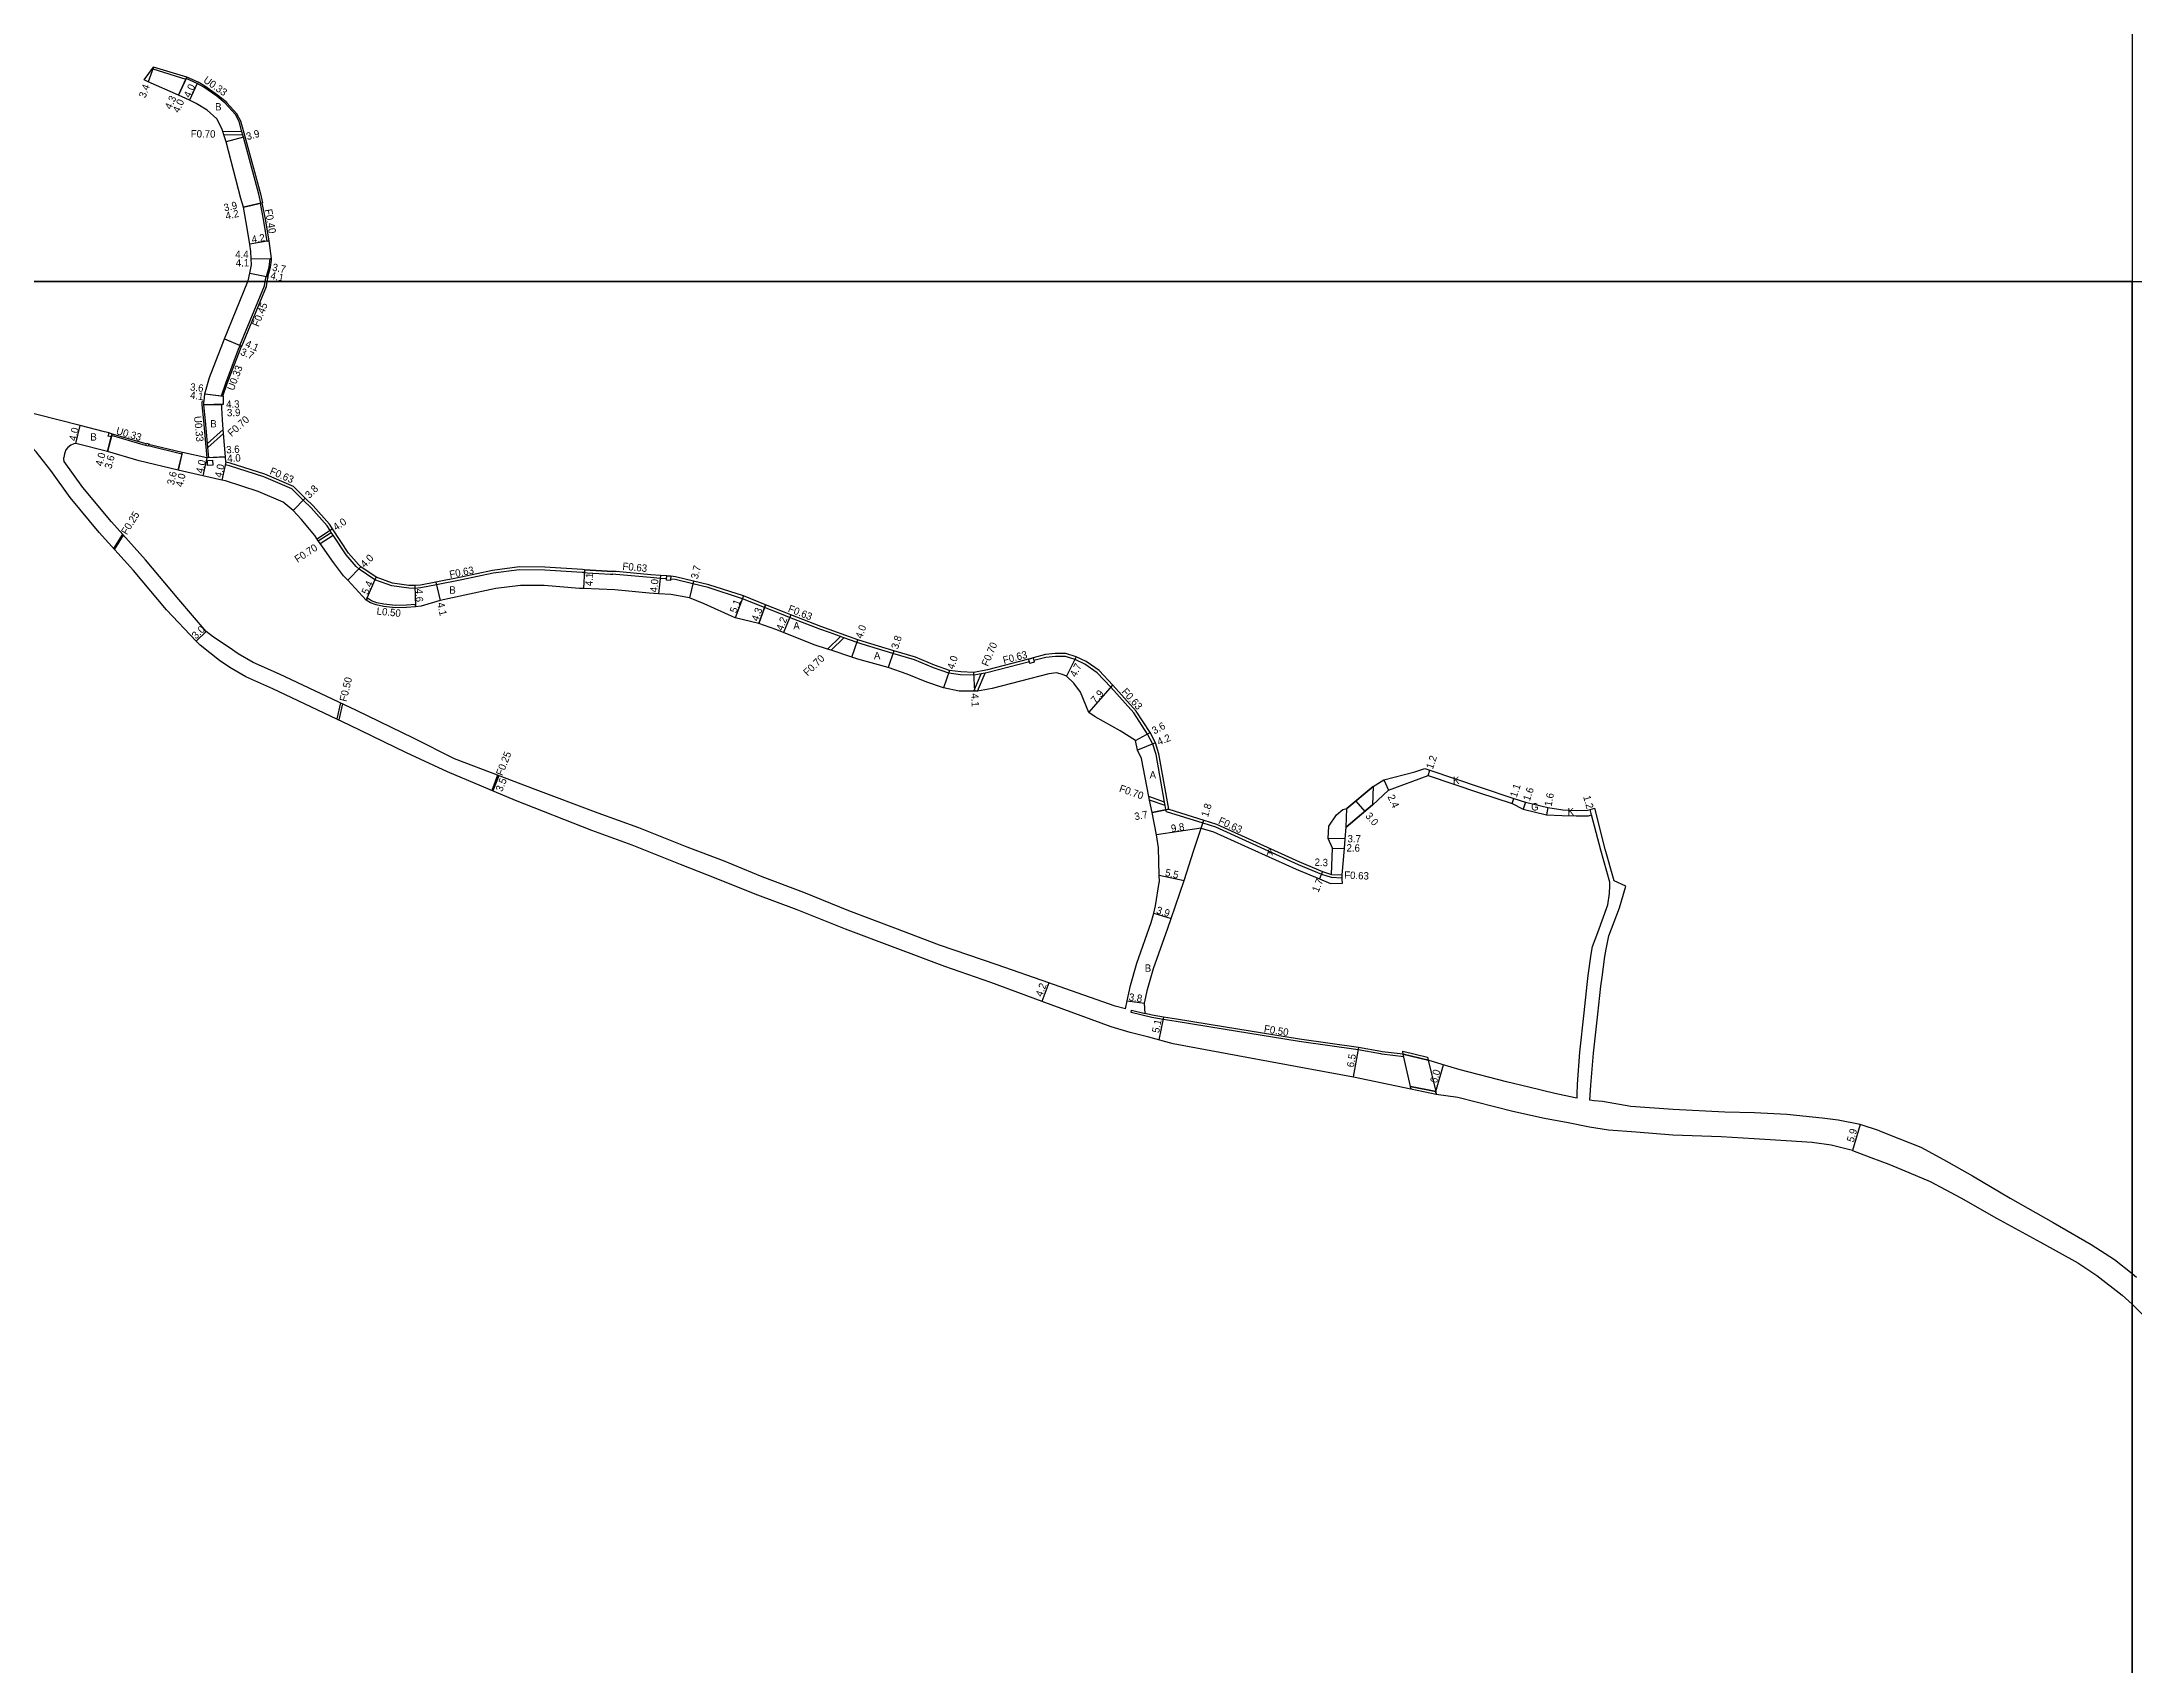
# Model space of a CAD drawing. Header units: metres. Extents: x -19200 to -16000, y -103800 to -102000.
# Drawn here: x -18053.3 to -17599.6, y -102900 to -102548 of the extents above; entities that cross this region are included whole.
import ezdxf

# ---------------------------------------------------------------- set-up
doc = ezdxf.new("R2010")
doc.units = ezdxf.units.M
doc.header["$LTSCALE"] = 2.5
for name, color, linetype in [('側溝・桝', 7, 'Continuous'), ('図郭', 7, 'Continuous'), ('幅員', 7, 'Continuous'), ('舗装', 7, 'Continuous'), ('道路', 7, 'Continuous')]:
    doc.layers.add(name, color=color, linetype=linetype)
doc.styles.get("Standard").update_dxf_attribs({"font": ''})
doc.styles.get('Standard').set_extended_font_data('@MS PGothic')

msp = doc.modelspace()

# ---------------------------------------------------------------- linework, layer by layer
at = {"layer": '側溝・桝'}
for points in [[(-18029.05, -102553.48), (-18029.2, -102553.91)], [(-18029.2, -102553.91), (-18022.04, -102556.09)], [(-18021.98, -102555.95), (-18022.04, -102556.09)], [(-18013.31, -102561.05), (-18015.17, -102559.57), (-18017.97, -102557.6), (-18019.42, -102556.76), (-18021.83, -102555.65), (-18021.85, -102555.68)], [(-18013.31, -102561.05), (-18013.15, -102561.23), (-18011.03, -102563.61), (-18010.97, -102563.72), (-18010.19, -102565.17), (-18009.26, -102568.57), (-18005.89, -102580.97), (-18005.46, -102582.95)], [(-18009.89, -102567.52), (-18014.02, -102567.49)], [(-18009.7, -102568.23), (-18013.81, -102568.19)], [(-18005.88, -102583.04), (-18005.78, -102583.02)], [(-18004.4, -102591.22), (-18005.21, -102586.55), (-18005.88, -102583.04)], [(-18005.49, -102582.96), (-18005.46, -102582.95)], [(-18004.4, -102591.22), (-18004.01, -102591.15)], [(-18004.25, -102598.95), (-18003.68, -102596.91), (-18003.47, -102595.34), (-18003.46, -102595.01)], [(-18010.32, -102613.83), (-18005.03, -102600.91), (-18004.85, -102600)], [(-18004.85, -102600), (-18004.62, -102598.88), (-18004.62, -102598.88)], [(-18004.62, -102598.88), (-18004.57, -102598.88)], [(-18014.03, -102624.84), (-18013.1, -102622.13), (-18010.31, -102614.81), (-18009.96, -102613.98)], [(-18010.32, -102613.83), (-18010.27, -102613.85)], [(-18018.51, -102626.75), (-18018.49, -102626.2), (-18018.45, -102625.88)], [(-18018.45, -102625.88), (-18018.12, -102625.92)], [(-18017.41, -102638.2), (-18018.13, -102630.23), (-18018.51, -102626.75)], [(-18030.64, -102635.2), (-18031.2, -102635.07), (-18038.06, -102633.07)], [(-18017.36, -102635.1), (-18013.95, -102632.06)], [(-18017.28, -102635.97), (-18013.88, -102632.93)], [(-18022.84, -102637.1), (-18030.15, -102635.32)], [(-18013.39, -102639.13), (-18013.53, -102639.74)], [(-17935.61, -102663.11), (-17936.11, -102663.08), (-17944.23, -102662.56), (-17949.69, -102662.5), (-17955.43, -102663.24), (-17962.22, -102664.7), (-17967.7, -102665.77), (-17971.08, -102666.44), (-17972.4, -102666.54), (-17973.73, -102666.51), (-17977.42, -102666.01), (-17981.04, -102664.69), (-17984.5, -102662.37), (-17985.11, -102661.79), (-17987.29, -102659.25), (-17990.13, -102654.98), (-17990.51, -102654.39), (-17990.78, -102653.99), (-17991.44, -102652.99), (-17994.91, -102649.05), (-17996.6, -102647.39), (-17999.06, -102644.97), (-18005.15, -102642.33), (-18012.59, -102639.96), (-18013.53, -102639.74)], [(-17993.33, -102656.23), (-17990.51, -102654.39)], [(-17992.93, -102656.8), (-17990.13, -102654.98)], [(-17935.61, -102663.11), (-17935.06, -102663.14), (-17929.98, -102663.44), (-17929.49, -102663.47)], [(-17917.83, -102664.46), (-17919.19, -102664.36), (-17921.29, -102664.2), (-17928.79, -102663.51), (-17929.49, -102663.47)], [(-17915.96, -102664.63), (-17916.93, -102664.52)], [(-17882.5, -102676.11), (-17884.57, -102675.39), (-17891.12, -102672.81), (-17892.87, -102672.12), (-17896.57, -102670.66), (-17901.35, -102668.77), (-17908.81, -102666.37), (-17912.1, -102665.57), (-17915.96, -102664.63)], [(-17972.24, -102670.51), (-17972.29, -102670.01), (-17974.24, -102670.2), (-17976.58, -102670.22), (-17979.12, -102669.96), (-17980.62, -102669.65), (-17981.77, -102669.21), (-17982.63, -102668.67), (-17982.95, -102669.06)], [(-17882.88, -102679.7), (-17880.07, -102676.98)], [(-17839.13, -102682.46), (-17848.06, -102684.78), (-17848.73, -102684.91), (-17849.56, -102685.07), (-17851.14, -102685.38), (-17854.07, -102685.27), (-17856.57, -102684.94), (-17859.94, -102683.75), (-17864.05, -102682), (-17868.74, -102680.67), (-17875.41, -102678.62), (-17876.5, -102678.25), (-17879.34, -102677.24), (-17880.07, -102676.98), (-17882.5, -102676.11)], [(-17882.13, -102679.95), (-17879.34, -102677.24)], [(-17850.36, -102688.78), (-17848.73, -102684.91)], [(-17809.45, -102714.91), (-17809.67, -102713.64), (-17809.81, -102712.85), (-17811.66, -102702.52), (-17812.39, -102700.3), (-17813.48, -102698.11), (-17816.49, -102693.53), (-17821.5, -102687.94), (-17824.45, -102684.83), (-17827.1, -102682.96), (-17829.19, -102681.94), (-17831.31, -102681.29), (-17833.47, -102681.28), (-17835.53, -102681.52), (-17838.17, -102682.2)], [(-17851.15, -102688.84), (-17849.56, -102685.07)], [(-17809.81, -102712.85), (-17813.2, -102711.67)], [(-17809.67, -102713.64), (-17813.05, -102712.47)], [(-17809.45, -102714.91), (-17801.52, -102717.4)], [(-17801.52, -102717.4), (-17798.8, -102718.23), (-17780.83, -102726.42), (-17775.75, -102728.51), (-17773.72, -102729.17)], [(-17773.72, -102729.17), (-17771.3, -102729.27)], [(-17773.61, -102728.54), (-17771.31, -102728.64)], [(-17762.97, -102767.46), (-17767.83, -102766.57), (-17780.62, -102764.78), (-17797.08, -102762.08), (-17807.33, -102760.44), (-17810.14, -102759.98), (-17812.57, -102759.57), (-17817.08, -102758.51), (-17816.97, -102758)], [(-17757.96, -102768.07), (-17762.67, -102767.49), (-17762.94, -102767.46)]]:
    msp.add_lwpolyline(points, dxfattribs=at)
for points in [[(-18038.72, -102632.82), (-18038.05, -102633), (-18038.06, -102633.07), (-18038.15, -102633.39), (-18038.23, -102633.68), (-18038.9, -102633.5)], [(-18030.6, -102635.06), (-18030.12, -102635.19), (-18030.15, -102635.32), (-18030.24, -102635.64), (-18030.24, -102635.67), (-18030.73, -102635.54), (-18030.72, -102635.52), (-18030.64, -102635.2)], [(-18017.39, -102638.8), (-18016.3, -102638.74), (-18016.24, -102639.84), (-18017.34, -102639.9)], [(-17917.78, -102663.83), (-17916.88, -102663.89), (-17916.93, -102664.52), (-17916.95, -102664.79), (-17917.85, -102664.73), (-17917.83, -102664.46)], [(-17839.29, -102681.85), (-17838.32, -102681.59), (-17838.17, -102682.2), (-17838.07, -102682.56), (-17839.04, -102682.81), (-17839.13, -102682.46)]]:
    msp.add_lwpolyline(points, close=True, dxfattribs=at)
at = {"layer": '側溝・桝', "ltscale": 0.5, "flags": 128}
for points in [[(-18035.8, -102654.76), (-18037.72, -102657.86)], [(-18035.62, -102654.97), (-18037.55, -102658.05)], [(-17988.51, -102691.37), (-17989.34, -102694.84)], [(-17988.07, -102691.58), (-17988.89, -102695.06)], [(-17954.48, -102707.05), (-17955.72, -102710.33)], [(-17954.22, -102707.15), (-17955.51, -102710.42)]]:
    msp.add_lwpolyline(points, dxfattribs=at)
at = {"layer": '側溝・桝', "flags": 128}
msp.add_lwpolyline([(-17816.97, -102758), (-17814.03, -102758.72)], dxfattribs=at)
at = {"layer": '図郭'}
for points in [[(-18400, -102000), (-17600, -102000), (-17600, -102600), (-18400, -102600)], [(-18400, -102600), (-17600, -102600), (-17600, -103200), (-18400, -103200)], [(-17600, -102600), (-16800, -102600), (-16800, -103200), (-17600, -103200)]]:
    msp.add_lwpolyline(points, close=True, dxfattribs=at)
at = {"layer": '幅員'}
for points in [[(-18029.05, -102553.48), (-18030.2, -102556.68)], [(-18021.85, -102555.68), (-18023.68, -102559.57)], [(-18023.68, -102559.57), (-18021.98, -102555.95)], [(-18019.57, -102557.06), (-18021.24, -102560.69)], [(-18009.58, -102568.66), (-18013.34, -102569.69)], [(-18009.59, -102583.86), (-18005.49, -102582.96)], [(-18005.78, -102583.02), (-18009.59, -102583.86)], [(-18004.01, -102591.15), (-18008.15, -102591.87)], [(-18008.2, -102598.15), (-18004.57, -102598.88)], [(-18008.2, -102598.15), (-18004.18, -102598.96)], [(-18007.86, -102595.06), (-18003.46, -102595.01)], [(-18007.86, -102595.06), (-18003.76, -102595.01)], [(-18013.69, -102612.45), (-18009.9, -102614)], [(-18013.69, -102612.45), (-18010.27, -102613.85)], [(-18017.94, -102624.38), (-18014.36, -102624.8)], [(-18017.94, -102624.38), (-18013.87, -102624.86)], [(-18013.88, -102626.62), (-18018.18, -102626.74)], [(-18018.18, -102626.74), (-18014.28, -102626.63)], [(-18045.91, -102635.11), (-18044.98, -102631.22)], [(-18038.05, -102633), (-18039.07, -102636.87)], [(-18039.07, -102636.87), (-18038.15, -102633.39)], [(-18023.76, -102640.92), (-18022.82, -102637.03)], [(-18022.91, -102637.42), (-18023.76, -102640.92)], [(-18017.48, -102638.2), (-18018.36, -102642.1)], [(-18013.48, -102638), (-18017.48, -102638.2)], [(-18017.08, -102638.18), (-18013.48, -102638)], [(-18013.39, -102639.13), (-18014.28, -102643.03)], [(-17996.16, -102646.94), (-17998.82, -102649.65)], [(-17990.25, -102653.65), (-17993.58, -102655.86)], [(-17986.91, -102664.73), (-17984.1, -102661.88)], [(-17982.95, -102669.06), (-17980.75, -102664.12)], [(-17972.41, -102665.91), (-17972.24, -102670.51)], [(-17967.82, -102665.16), (-17966.91, -102669.15)], [(-17935.58, -102662.48), (-17935.82, -102666.57)], [(-17919.14, -102663.73), (-17919.56, -102667.71)], [(-17911.95, -102664.96), (-17912.84, -102668.55)], [(-17901.13, -102668.17), (-17902.93, -102672.95)], [(-17896.34, -102670.07), (-17897.81, -102674.11)], [(-17890.88, -102672.23), (-17892.42, -102676.13)], [(-17877.61, -102681.44), (-17876.3, -102677.66)], [(-17868.56, -102680.06), (-17869.72, -102683.68)], [(-17856.42, -102684.33), (-17857.72, -102688.11)], [(-17850.99, -102688.85), (-17851.19, -102684.75)], [(-17828.96, -102681.35), (-17831.05, -102685.56)], [(-17826.26, -102693.44), (-17821.03, -102687.51)], [(-17816.1, -102699.5), (-17812.94, -102697.79)], [(-17811.8, -102700.05), (-17815.69, -102701.63)], [(-17752.67, -102707.09), (-17752.29, -102705.96)], [(-17762.28, -102708.07), (-17761.28, -102710.25)], [(-17734.44, -102713.16), (-17734.1, -102712.11)], [(-17808.89, -102714.42), (-17812.53, -102715.09)], [(-17768.32, -102712.65), (-17766.42, -102714.9)], [(-17731.56, -102712.88), (-17732.07, -102714.39)], [(-17726.69, -102714.05), (-17726.98, -102715.63)], [(-17717.2, -102715.64), (-17717.53, -102714.49)], [(-17801.86, -102718.52), (-17811.55, -102719.99)], [(-17801.86, -102718.52), (-17801.33, -102716.8)], [(-17770.63, -102720.81), (-17774.33, -102720.75)], [(-17773.43, -102722.88), (-17770.83, -102722.92)], [(-17810.97, -102728.69), (-17805.6, -102729.9)], [(-17775.53, -102727.91), (-17776.18, -102729.49)], [(-17773.61, -102728.54), (-17771.31, -102728.64)], [(-17812.11, -102736.97), (-17808.37, -102738.09)], [(-17834.94, -102752.09), (-17836.42, -102756.07)], [(-17817.96, -102755.95), (-17814.19, -102756.44)], [(-17810.05, -102759.48), (-17811.06, -102764.43)]]:
    msp.add_lwpolyline(points, dxfattribs=at)
at = {"layer": '幅員', "flags": 128}
for points in [[(-18017.66, -102675.88), (-18019.83, -102677.95)], [(-17955.51, -102710.42), (-17954.22, -102707.15)], [(-17767.75, -102766.07), (-17768.9, -102772.47)], [(-17751.01, -102775.63), (-17749.32, -102769.87)], [(-17658.95, -102782.77), (-17660.64, -102788.43)]]:
    msp.add_lwpolyline(points, dxfattribs=at)
at = {"layer": '舗装'}
for points in [[(-18019.57, -102557.06), (-18021.24, -102560.69)], [(-17935.58, -102662.48), (-17929.46, -102662.84)], [(-17897.81, -102674.11), (-17896.34, -102670.07)], [(-17752.67, -102707.09), (-17752.29, -102705.96)], [(-17812.53, -102715.09), (-17808.89, -102714.42)], [(-17731.56, -102712.88), (-17732.07, -102714.39)], [(-17726.69, -102714.05), (-17726.98, -102715.63)]]:
    msp.add_lwpolyline(points, dxfattribs=at)
at = {"layer": '道路'}
for points in [[(-18031.12, -102556.26), (-18029.05, -102553.48)], [(-18008.6, -102600), (-18008.54, -102599.85), (-18008.2, -102598.15), (-18007.84, -102596.38), (-18007.86, -102595.06), (-18007.93, -102593.46), (-18008.15, -102591.87), (-18008.95, -102587.23), (-18009.59, -102583.86), (-18010.1, -102582.01), (-18013.34, -102569.69), (-18013.81, -102568.19), (-18014.02, -102567.49), (-18014.24, -102566.78), (-18015.36, -102564.69), (-18017.41, -102562.84), (-18019.82, -102561.36), (-18021.24, -102560.69), (-18023.68, -102559.57), (-18030.2, -102556.68), (-18031.12, -102556.26)], [(-18013.54, -102561.29), (-18015.37, -102559.83), (-18018.14, -102557.88), (-18019.57, -102557.06), (-18021.98, -102555.95), (-18021.85, -102555.68), (-18029.05, -102553.48)], [(-18005.49, -102582.96), (-18005.78, -102583.02), (-18006.22, -102581.05), (-18009.58, -102568.66), (-18009.7, -102568.23), (-18009.89, -102567.52), (-18010.5, -102565.29), (-18011.3, -102563.8), (-18013.54, -102561.29)], [(-18004.01, -102591.15), (-18004.81, -102586.48), (-18005.49, -102582.96)], [(-18004.18, -102598.96), (-18004.25, -102598.95), (-18004.57, -102598.88), (-18004, -102596.85), (-18003.76, -102595.01), (-18003.46, -102595.01), (-18004.01, -102591.15)], [(-18026.27, -102671.16), (-18033.42, -102662.65), (-18040.82, -102654.4), (-18047.14, -102646.8), (-18051.37, -102640.99), (-18054.52, -102636.89), (-18060.64, -102630.24), (-18068.6, -102621.99), (-18075.08, -102615.34), (-18081.4, -102608.67), (-18086.83, -102602.88), (-18088.67, -102600.84), (-18089.43, -102600)], [(-18018.18, -102626.74), (-18018.16, -102626.22), (-18018.12, -102625.92), (-18017.94, -102624.38), (-18016.92, -102620.84), (-18014.05, -102613.33), (-18013.69, -102612.45), (-18008.6, -102600)], [(-18009.9, -102614), (-18004.6, -102601.04), (-18004.39, -102600)], [(-18004.39, -102600), (-18004.18, -102598.97), (-18004.18, -102598.96)], [(-18014.26, -102627.41), (-18014.28, -102626.63), (-18013.88, -102626.62), (-18013.87, -102624.86), (-18014.03, -102624.84), (-18014.36, -102624.8), (-18013.41, -102622.02), (-18010.61, -102614.69), (-18010.27, -102613.85)], [(-18010.27, -102613.85), (-18009.96, -102613.98), (-18009.9, -102614)], [(-18038.72, -102632.82), (-18039.67, -102632.57), (-18044.98, -102631.22), (-18049.83, -102629.99), (-18058.04, -102627.9)], [(-18017.08, -102638.18), (-18017.28, -102635.97), (-18017.28, -102635.89), (-18017.36, -102635.1), (-18017.8, -102630.2), (-18018.18, -102626.74)], [(-18013.39, -102639.13), (-18013.48, -102638), (-18013.88, -102632.93), (-18013.89, -102632.85), (-18013.95, -102632.06), (-18014.12, -102629.98), (-18014.26, -102627.41)], [(-18038.72, -102632.82), (-18038.05, -102633)], [(-18038.15, -102633.39), (-18038.06, -102633.07), (-18038.05, -102633)], [(-18030.72, -102635.52), (-18031.28, -102635.39), (-18038.15, -102633.39)], [(-17993.58, -102655.86), (-17994.12, -102655.05), (-17997.04, -102651.54), (-17998.82, -102649.65), (-18000.97, -102647.81), (-18006.34, -102645.49), (-18013.48, -102643.21), (-18014.28, -102643.03), (-18018.36, -102642.1), (-18023.76, -102640.92), (-18032.21, -102638.86), (-18039.07, -102636.87), (-18045.91, -102635.11), (-18046.36, -102635.19), (-18046.99, -102635.51), (-18047.64, -102635.97), (-18048.05, -102636.46), (-18048.39, -102637.36), (-18048.54, -102638.17)], [(-18048.46, -102639.04), (-18048.54, -102638.54), (-18048.54, -102638.17)], [(-18023.59, -102668.91), (-18030.78, -102660.35), (-18038.17, -102652.12), (-18044.38, -102644.65), (-18048.46, -102639.04)], [(-18030.72, -102635.52), (-18030.64, -102635.2), (-18030.6, -102635.06), (-18030.12, -102635.19), (-18030.15, -102635.32), (-18030.24, -102635.64)], [(-18022.91, -102637.42), (-18030.24, -102635.64)], [(-18022.91, -102637.42), (-18022.84, -102637.1), (-18022.82, -102637.03)], [(-18017.48, -102638.2), (-18022.82, -102637.03)], [(-18017.08, -102638.18), (-18017.41, -102638.2), (-18017.48, -102638.2)], [(-17929.46, -102662.84), (-17935.58, -102662.48), (-17936.07, -102662.45), (-17944.21, -102661.93), (-17949.72, -102661.87), (-17955.54, -102662.62), (-17962.34, -102664.08), (-17967.82, -102665.16), (-17971.15, -102665.81), (-17972.41, -102665.91), (-17973.7, -102665.88), (-17977.27, -102665.4), (-17980.75, -102664.12), (-17984.1, -102661.88), (-17984.65, -102661.35), (-17986.79, -102658.87), (-17990.25, -102653.65), (-17990.94, -102652.61), (-17994.45, -102648.62), (-17996.16, -102646.94), (-17998.7, -102644.44), (-18004.93, -102641.74), (-18012.43, -102639.35), (-18013.39, -102639.13)], [(-17990.07, -102660.94), (-17992.93, -102656.8), (-17993.33, -102656.23), (-17993.58, -102655.86)], [(-17961.53, -102668), (-17966.91, -102669.15), (-17971.02, -102670.39), (-17972.24, -102670.51), (-17974.21, -102670.7), (-17976.6, -102670.72), (-17979.2, -102670.46), (-17980.77, -102670.13), (-17982, -102669.66), (-17982.95, -102669.06), (-17986.91, -102664.73), (-17987.85, -102663.79), (-17990.07, -102660.94)], [(-17916.91, -102667.86), (-17919.56, -102667.71), (-17921.57, -102667.56), (-17929.04, -102666.87), (-17935.82, -102666.57), (-17936.66, -102666.52), (-17944.35, -102665.93), (-17949.49, -102665.87), (-17954.86, -102666.56), (-17961.53, -102668)], [(-17915.85, -102664), (-17916.88, -102663.89), (-17917.78, -102663.83), (-17919.14, -102663.73), (-17921.24, -102663.57), (-17928.74, -102662.88), (-17929.46, -102662.84)], [(-17808.89, -102714.42), (-17811.05, -102702.37), (-17811.8, -102700.05), (-17812.94, -102697.79), (-17815.99, -102693.15), (-17821.03, -102687.51), (-17824.03, -102684.35), (-17826.78, -102682.41), (-17828.96, -102681.35), (-17831.21, -102680.66), (-17833.51, -102680.65), (-17835.65, -102680.9), (-17838.32, -102681.59), (-17839.29, -102681.85), (-17848.2, -102684.16), (-17851.19, -102684.75), (-17854.01, -102684.64), (-17856.42, -102684.33), (-17859.71, -102683.16), (-17863.84, -102681.41), (-17868.56, -102680.06), (-17875.21, -102678.02), (-17876.3, -102677.66), (-17884.35, -102674.8), (-17890.88, -102672.23), (-17892.64, -102671.54), (-17896.34, -102670.07), (-17901.13, -102668.17), (-17908.64, -102665.76), (-17911.95, -102664.96), (-17915.85, -102664)], [(-17965.3, -102706.28), (-17974.22, -102702.16), (-17986.55, -102696.16), (-18003.21, -102688.3), (-18009.08, -102685.71), (-18012.54, -102683.68), (-18014.77, -102682.19), (-18018.98, -102678.85), (-18019.83, -102677.95), (-18026.27, -102671.16)], [(-17963.78, -102703.51), (-17972.72, -102699), (-17985.03, -102693.01), (-18001.76, -102685.12), (-18007.49, -102682.59), (-18010.69, -102680.71), (-18012.7, -102679.36), (-18016.03, -102677.1), (-18017.66, -102675.88), (-18023.59, -102668.91)], [(-17812.53, -102715.09), (-17813.05, -102712.47), (-17813.2, -102711.67), (-17814.82, -102703.42), (-17815.69, -102701.63), (-17816.1, -102699.5), (-17819.42, -102697.41), (-17824.83, -102694.4), (-17826.26, -102693.44), (-17828.05, -102689.01), (-17829.52, -102687.08), (-17831.05, -102685.56), (-17831.95, -102685.18), (-17833.28, -102684.85), (-17834.88, -102685.04), (-17847.23, -102688.25), (-17850.36, -102688.78), (-17850.78, -102688.85), (-17850.99, -102688.85), (-17851.15, -102688.84), (-17854.39, -102688.82), (-17857.72, -102688.11), (-17861.34, -102686.85), (-17865.6, -102685.11), (-17869.72, -102683.68), (-17876.31, -102681.87), (-17877.61, -102681.44), (-17882.13, -102679.95), (-17882.88, -102679.7), (-17885.81, -102678.74), (-17892.42, -102676.13), (-17894.09, -102675.48), (-17897.81, -102674.11), (-17902.93, -102672.95), (-17909.63, -102669.85), (-17912.84, -102668.55), (-17916.91, -102667.86)], [(-17879.02, -102740.43), (-17879.73, -102740.16), (-17889.5, -102736.21), (-17898.59, -102732.8), (-17907.02, -102729.45), (-17914.76, -102726.39), (-17925.25, -102722.2), (-17934.01, -102719.01), (-17950.58, -102712.51), (-17965.3, -102706.28)], [(-17953.92, -102707.27), (-17963.78, -102703.51)], [(-17818.27, -102757.69), (-17820.53, -102757.09), (-17832.67, -102752.88), (-17834.94, -102752.09), (-17846.15, -102748.18), (-17858.65, -102743.88), (-17868.33, -102740.23), (-17878.26, -102736.44), (-17888.05, -102732.49), (-17897.11, -102729.08), (-17905.46, -102725.63), (-17913.33, -102722.65), (-17923.83, -102718.46), (-17932.63, -102715.26), (-17946.87, -102709.94), (-17953.92, -102707.27)], [(-17764.72, -102713.5), (-17761.28, -102710.25), (-17752.67, -102707.09), (-17741.72, -102710.76), (-17734.44, -102713.16), (-17732.07, -102714.39), (-17726.98, -102715.63), (-17723.59, -102715.78), (-17720.57, -102715.87), (-17717.87, -102715.82), (-17717.2, -102715.64)], [(-17764.58, -102709.47), (-17762.28, -102708.07), (-17755.53, -102706.3), (-17753.4, -102705.6), (-17752.29, -102705.96), (-17741.36, -102709.62), (-17734.1, -102712.11), (-17731.56, -102712.88), (-17726.69, -102714.05), (-17723.47, -102714.58), (-17720.57, -102714.67), (-17718.12, -102714.59), (-17717.53, -102714.49), (-17716.53, -102714.21)], [(-17770.27, -102714.29), (-17764.57, -102709.49)], [(-17764.58, -102709.47), (-17764.57, -102709.49)], [(-17810.96, -102730.27), (-17810.93, -102730.11), (-17810.97, -102728.69), (-17811.13, -102722.8), (-17811.55, -102719.99), (-17812.53, -102715.09)], [(-17808.89, -102714.42), (-17801.33, -102716.8)], [(-17774.33, -102720.75), (-17774.16, -102718.11), (-17772.5, -102715.64), (-17771.15, -102714.44), (-17770.28, -102714.27)], [(-17770.43, -102718.28), (-17764.73, -102713.49)], [(-17770.28, -102714.27), (-17770.27, -102714.29)], [(-17764.73, -102713.49), (-17764.72, -102713.5)], [(-17717.61, -102777.5), (-17717.52, -102776.39), (-17717.34, -102774.23), (-17716.8, -102767.34), (-17715.85, -102758.88), (-17715.21, -102752.78), (-17714.95, -102750.85), (-17714.37, -102746.37), (-17714.03, -102744.73), (-17713.45, -102741.87), (-17711.15, -102735.81), (-17709.82, -102731.13), (-17712.3, -102729.96), (-17714.28, -102723.04), (-17716.53, -102714.21)], [(-17715.84, -102741.13), (-17713.67, -102735.18), (-17713.35, -102732.72), (-17713.26, -102731.01), (-17713.25, -102730.25), (-17715.24, -102723.3), (-17717.2, -102715.64)], [(-17814.03, -102758.72), (-17814.19, -102756.44), (-17813.52, -102753.5), (-17812.18, -102748.97), (-17809.09, -102740.21), (-17808.37, -102738.09), (-17805.6, -102729.9), (-17803.47, -102723.31), (-17801.86, -102718.52)], [(-17801.86, -102718.52), (-17799.22, -102719.33), (-17781.28, -102727.39), (-17776.18, -102729.49), (-17773.84, -102730.51), (-17771.26, -102730.42)], [(-17801.33, -102716.8), (-17798.58, -102717.64), (-17780.57, -102725.84), (-17775.53, -102727.91), (-17773.61, -102728.54)], [(-17773.61, -102728.54), (-17773.43, -102722.88), (-17774.33, -102720.75)], [(-17771.26, -102730.42), (-17771.28, -102729.65), (-17771.3, -102729.27), (-17771.3, -102729.02), (-17771.31, -102728.64), (-17770.83, -102722.92), (-17770.63, -102720.81), (-17770.41, -102718.3)], [(-17770.43, -102718.28), (-17770.41, -102718.3)], [(-17818.27, -102757.69), (-17817.96, -102755.95), (-17817.23, -102752.64), (-17815.8, -102747.79), (-17812.69, -102739.01), (-17812.11, -102736.97), (-17811.79, -102735.33), (-17810.96, -102730.27)], [(-17821.43, -102761.58), (-17834.4, -102756.82), (-17847.51, -102751.95), (-17857.47, -102748.51), (-17879.02, -102740.43)], [(-17720.35, -102777.08), (-17720.31, -102776.21), (-17720.23, -102774.04), (-17719.79, -102767.08), (-17718.83, -102758.54), (-17718.18, -102752.42), (-17717.93, -102750.46), (-17717.32, -102745.85), (-17716.98, -102744.2), (-17715.84, -102741.13)], [(-17756.42, -102775.08), (-17768.82, -102772.48), (-17781.44, -102770.22), (-17797.82, -102767.15), (-17807.92, -102765.3), (-17813.26, -102763.82), (-17817.26, -102762.83), (-17821.43, -102761.58)], [(-17762.88, -102766.97), (-17767.75, -102766.07), (-17780.55, -102764.28), (-17797, -102761.59), (-17807.25, -102759.95), (-17810.05, -102759.48), (-17812.47, -102759.08), (-17814.03, -102758.72)], [(-17758.07, -102767.55), (-17762.61, -102767), (-17762.88, -102766.97)], [(-17752.67, -102768.81), (-17758.07, -102767.55)], [(-17735.67, -102773.54), (-17745.72, -102770.92), (-17749.64, -102769.77), (-17752.67, -102768.81)], [(-17751.01, -102775.63), (-17756.48, -102774.56), (-17756.42, -102775.08)], [(-17746.24, -102776.93), (-17750.92, -102776.24), (-17751.01, -102775.63)], [(-17720.35, -102777.08), (-17720.78, -102777.02), (-17725.19, -102776.05), (-17730.85, -102774.68), (-17735.67, -102773.54)], [(-17660.64, -102788.43), (-17665.29, -102787.27), (-17669.4, -102786.7), (-17675.03, -102786.3), (-17681.99, -102785.87), (-17689.11, -102785.47), (-17699.59, -102785.06), (-17707.57, -102784.45), (-17713.55, -102784.01), (-17717.65, -102783.32), (-17722.32, -102782.39), (-17727.45, -102781.47), (-17734.26, -102779.98), (-17746.24, -102776.93)], [(-17654.76, -102784.12), (-17658.95, -102782.77), (-17663.73, -102781.8), (-17667.24, -102781.42), (-17674.87, -102780.58), (-17681.9, -102780.23), (-17688.31, -102780.08), (-17699.53, -102779.51), (-17708.67, -102778.87), (-17714.84, -102777.79), (-17716.63, -102777.65), (-17717.61, -102777.5)], [(-17654.76, -102784.12), (-17650.57, -102785.81), (-17645.83, -102787.71), (-17640.88, -102790.38), (-17634.63, -102793.89), (-17626.46, -102798.74), (-17617.1, -102804.03), (-17608.89, -102808.78), (-17603.81, -102812.06), (-17600, -102815.09)], [(-17660.64, -102788.43), (-17656.62, -102789.93), (-17652.75, -102791.41), (-17648.38, -102793.16), (-17643.81, -102795.16), (-17637.15, -102798.71), (-17629.4, -102803.06), (-17619.89, -102808.3), (-17611.78, -102812.79), (-17607.65, -102815.49), (-17602.15, -102819.78)], [(-17600, -102815.09), (-17599.04, -102815.85)], [(-17602.15, -102819.78), (-17600, -102821.75)], [(-17600, -102821.75), (-17599.64, -102822.07), (-17596.51, -102825.18)]]:
    msp.add_lwpolyline(points, dxfattribs=at)
for points in [[(-17764.57, -102709.49), (-17764.73, -102713.49), (-17770.43, -102718.28), (-17770.27, -102714.29)], [(-17770.28, -102714.27), (-17764.58, -102709.47), (-17764.57, -102709.49), (-17770.27, -102714.29)], [(-17770.43, -102718.28), (-17764.73, -102713.49), (-17764.72, -102713.5), (-17770.41, -102718.3)]]:
    msp.add_lwpolyline(points, close=True, dxfattribs=at)
at = {"layer": '道路', "ltscale": 0.5, "flags": 128}
msp.add_lwpolyline([(-17758.07, -102767.55), (-17758.13, -102766.89), (-17752.78, -102768.17), (-17752.67, -102768.81), (-17758.07, -102767.55)], dxfattribs=at)
for points in [[(-17756.48, -102774.56), (-17758.07, -102767.55), (-17752.67, -102768.81), (-17751.01, -102775.63)], [(-17751.01, -102775.63), (-17750.92, -102776.24), (-17756.42, -102775.08), (-17756.48, -102774.56)]]:
    msp.add_lwpolyline(points, close=True, dxfattribs=at)

# ---------------------------------------------------------------- texts
at = {"layer": '側溝・桝'}
for s, rotation, p in [('U0.33', 324.8911, (-18018.39, -102556.66)), ('F0.70', 359.5075, (-18021, -102568.75)), ('F0.40', 279.7824, (-18004.94, -102584.41)), ('F0.45', 67.7536, (-18006.29, -102609.93)), ('U0.33', 69.1037, (-18011.69, -102623.78)), ('U0.33', 275.1843, (-18020.29, -102629.23)), ('F0.70', 41.8499, (-18012.14, -102633.73)), ('U0.33', 343.7892, (-18037.31, -102633.04)), ('F0.63', 336.6118, (-18004, -102641.67)), ('F0.25', 58.0555, (-18034.86, -102655.04)), ('F0.70', 33.0684, (-17997.83, -102661.03)), ('F0.63', 11.121, (-17964.74, -102664.32)), ('F0.63', 354.7057, (-17927.43, -102662.49)), ('L0.50', 354.1744, (-17980.74, -102672.2)), ('F0.63', 338.5091, (-17891.6, -102671.53)), ('F0.70', 67.0838, (-17848.12, -102683.56)), ('F0.63', 14.5859, (-17844.64, -102682.92)), ('F0.70', 44.2213, (-17887.23, -102685.63)), ('F0.50', 76.6084, (-17987.22, -102691.2)), ('F0.63', 311.8328, (-17819.23, -102689.03)), ('F0.25', 68.4534, (-17953.39, -102707.28)), ('F0.70', 340.7804, (-17819.78, -102710.56)), ('F0.63', 335.5118, (-17798.3, -102717.47)), ('F0.63', 357.5803, (-17770.89, -102729.46)), ('F0.50', 350.6998, (-17788.35, -102762.75))]:
    msp.add_text(s, height=1.6, rotation=rotation, dxfattribs=at).set_placement(p)
at = {"layer": '幅員'}
for s, rotation, p in [('3.4', 70.3499, (-18030.82, -102560.33)), ('4.0', 65.244, (-18021.17, -102560.29)), ('4.3', 64.8629, (-18025.29, -102562.81)), ('4.0', 64.8629, (-18023.57, -102563.56)), ('3.9', 15.2922, (-18008.72, -102569.35)), ('3.9', 12.4676, (-18013.64, -102584.8)), ('4.2', 12.4676, (-18013.28, -102586.58)), ('4.2', 9.7469, (-18007.67, -102591.68)), ('4.4', 0.721, (-18011.35, -102594.92)), ('4.1', 0.721, (-18011.22, -102596.76)), ('4.1', 348.606, (-18003.82, -102599.43)), ('3.7', 348.606, (-18003.42, -102597.61)), ('3.7', 337.7535, (-18010.36, -102615.84)), ('4.1', 337.7535, (-18009.32, -102614.09)), ('4.1', 353.2058, (-18021.21, -102625.38)), ('3.6', 353.2058, (-18021.21, -102623.6)), ('4.3', 1.5672, (-18013.31, -102627.41)), ('3.9', 1.5672, (-18013.12, -102629.24)), ('4.0', 76.6235, (-18045.91, -102634.7)), ('4.0', 75.143, (-18040.18, -102640.15)), ('3.6', 75.143, (-18038.21, -102640.73)), ('4.0', 77.216, (-18018.37, -102641.69)), ('3.6', 2.9635, (-18013.27, -102637.27)), ('4.0', 2.9635, (-18013.04, -102639.15)), ('3.6', 76.3534, (-18024.65, -102644.23)), ('4.0', 76.3534, (-18022.76, -102644.65)), ('4.0', 77.205, (-18014.29, -102642.62)), ('3.8', 45.5334, (-17995.24, -102647.14)), ('4.0', 33.6342, (-17989.48, -102654.09)), ('4.0', 45.3727, (-17983.25, -102662.16)), ('3.7', 76.1081, (-17911.04, -102664.61)), ('5.4', 65.9656, (-17982.59, -102668.01)), ('4.6', 272.1386, (-17972.29, -102666.61)), ('4.1', 86.6234, (-17933.89, -102666.08)), ('4.0', 84.0057, (-17919.86, -102667.48)), ('4.1', 282.8847, (-17967.59, -102669.77)), ('5.1', 69.4461, (-17902.69, -102672.02)), ('4.3', 70.0435, (-17897.98, -102673.8)), ('3.0', 43.5198, (-18019.86, -102677.63)), ('4.2', 68.5351, (-17892.64, -102675.83)), ('4.0', 70.8476, (-17875.41, -102677.54)), ('3.8', 72.1868, (-17867.65, -102679.83)), ('4.0', 70.9935, (-17855.53, -102684.21)), ('4.7', 63.5555, (-17829.03, -102685.9)), ('4.1', 272.8038, (-17851.77, -102689.33)), ('7.9', 48.5539, (-17824.78, -102691.61)), ('3.6', 28.3764, (-17812.03, -102698.21)), ('4.2', 22.0891, (-17811.04, -102700.61)), ('1.2', 71.3671, (-17751.64, -102705.85)), ('3.5', 68.4534, (-17953.47, -102710.74)), ('2.4', 294.5506, (-17761.51, -102711.68)), ('1.1', 71.8102, (-17733.46, -102711.98)), ('1.6', 71.2345, (-17730.62, -102712.75)), ('1.6', 79.5528, (-17725.89, -102713.9)), ('1.2', 286.0585, (-17719.06, -102711.69)), ('3.7', 10.3588, (-17816.21, -102716.81)), ('1.8', 72.9415, (-17800.41, -102716.23)), ('3.0', 310.0898, (-17766.37, -102715.93)), ('9.8', 8.665, (-17808.3, -102719.4)), ('3.7', 358.9585, (-17770.15, -102721.59)), ('2.3', 357.5802, (-17777.31, -102726.67)), ('2.6', 358.9545, (-17770.37, -102723.58)), ('5.5', 347.349, (-17809.82, -102728.85)), ('1.7', 67.6596, (-17776.45, -102732.57)), ('3.9', 343.2426, (-17811.74, -102736.97)), ('4.2', 69.5967, (-17836.37, -102755.21)), ('3.8', 352.5997, (-17817.65, -102755.89)), ('5.1', 78.5432, (-17811.02, -102763.01)), ('6.5', 79.8165, (-17768.79, -102770.48)), ('6.0', 73.6487, (-17750.77, -102773.92)), ('5.9', 73.392, (-17660.4, -102786.75))]:
    msp.add_text(s, height=1.6, rotation=rotation, dxfattribs=at).set_placement(p)
at = {"layer": '舗装'}
for s, p in [('B', (-18015.71, -102562.91)), ('B', (-18016.77, -102631.64)), ('B', (-18042.77, -102634.49)), ('B', (-17964.93, -102667.68)), ('A', (-17890.33, -102675.43)), ('A', (-17872.84, -102681.9)), ('A', (-17813.06, -102707.75)), ('K', (-17747.27, -102708.93)), ('G', (-17730.32, -102714.69)), ('K', (-17722.42, -102715.72)), ('A', (-17787.71, -102724.42)), ('B', (-17814.11, -102749.66))]:
    msp.add_text(s, height=1.6, dxfattribs=at).set_placement(p)

doc.saveas('drawing.dxf')
